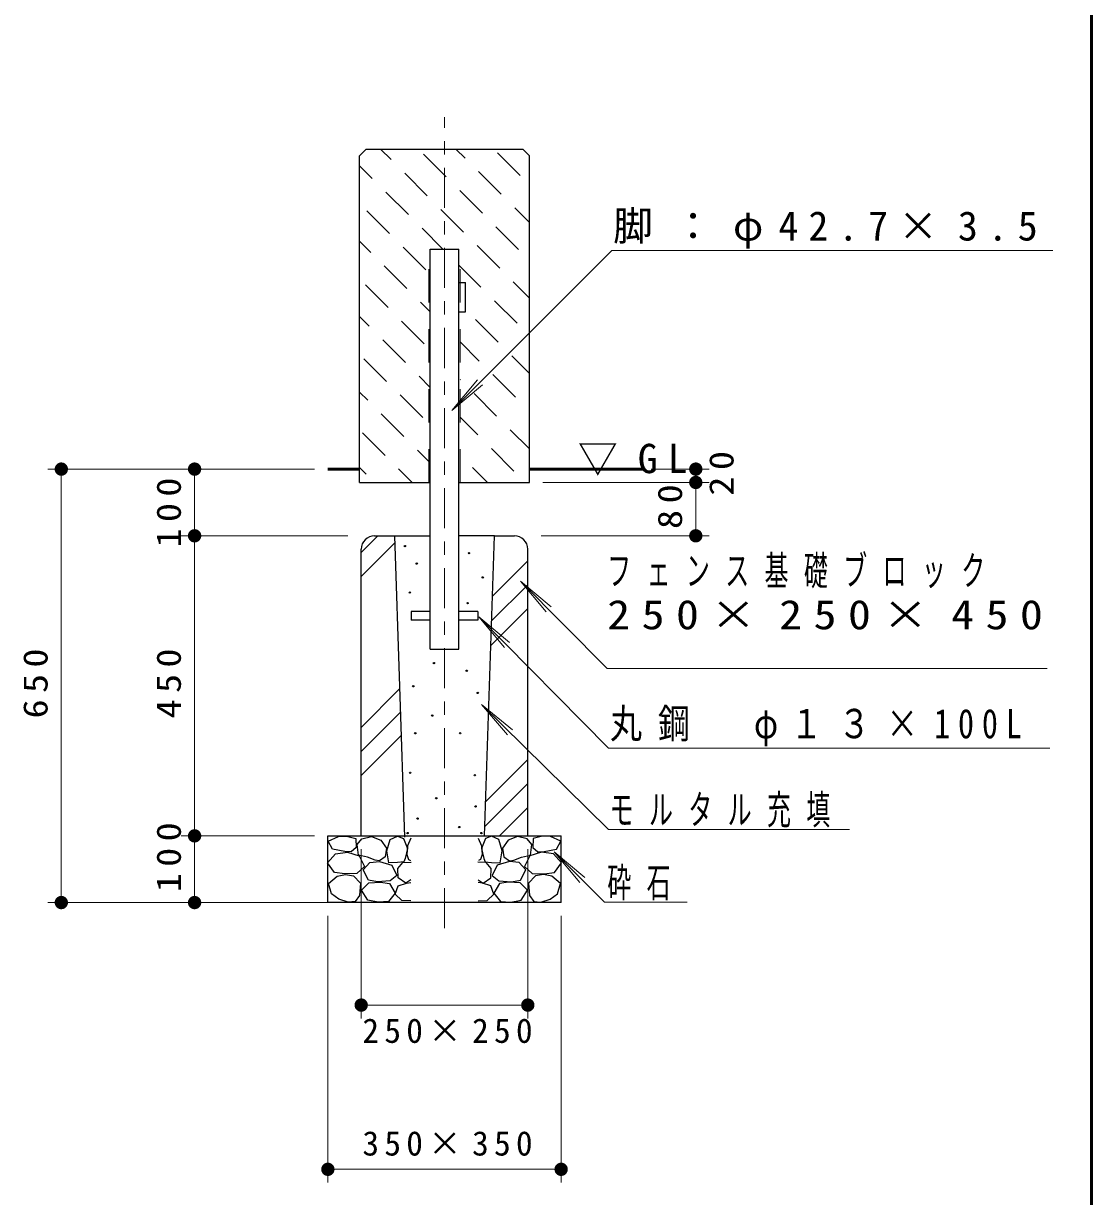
# Model space of a CAD drawing. Units: millimetres on the paper, with parts at other scales. Extents: x -385 to 0, y -594 to 267.
# Drawn here: x -80.1 to 0, y -548.5 to -460.5 of the extents above; entities that cross this region are included whole.
import ezdxf

# ---------------------------------------------------------------- set-up
doc = ezdxf.new("R2010")
doc.units = ezdxf.units.MM
doc.linetypes.add('USER1', pattern=[4.5, 2.5, -2])
doc.linetypes.add('USER2', pattern=[6, 3, -1, 1, -1])
doc.layers.add('LY_1', color=7, linetype='Continuous', lineweight=25)
doc.styles.add('ＭＳ ゴシック', font='')
doc.styles.get('ＭＳ ゴシック').set_extended_font_data('MS Gothic')

# ---------------------------------------------------------------- blocks, each defined once
blk = doc.blocks.new('filled_dot')
at = {"color": 0, "linetype": 'Continuous', "lineweight": -2, "const_width": 1.25}
blk.add_lwpolyline([(-0.625, 0, 1), (0.625, 0, 1)], format="xyb", close=True, dxfattribs=at)

msp = doc.modelspace()

# ---------------------------------------------------------------- linework, layer by layer
at = {"layer": 'LY_1', "lineweight": 50}
for p, q in [((0, -594), (0, -327)), ((-57.296, -493.915), (-54.921, -493.915)), ((-42.171, -493.915), (-33.619, -493.915))]:
    msp.add_line(p, q, dxfattribs=at)
at = {"layer": 'LY_1', "linetype": 'USER2', "lineweight": 13}
msp.add_line((-48.546, -528.334), (-48.546, -467.533), dxfattribs=at)
at = {"layer": 'LY_1'}
for p, q in [((-54.421, -469.915), (-54.921, -470.415)), ((-54.921, -494.915), (-54.921, -470.415)), ((-54.421, -469.915), (-42.671, -469.915)), ((-42.671, -469.915), (-42.171, -470.415)), ((-42.171, -494.915), (-42.171, -470.415)), ((-49.616, -477.415), (-47.476, -477.415)), ((-49.616, -507.415), (-49.616, -477.415)), ((-47.476, -507.415), (-47.476, -477.415)), ((-47.476, -479.915), (-46.976, -479.915)), ((-46.976, -482.115), (-46.976, -479.915)), ((-47.476, -482.115), (-46.976, -482.115)), ((-54.921, -494.915), (-49.616, -494.915)), ((-47.476, -494.915), (-42.171, -494.915)), ((-53.796, -498.915), (-52.296, -498.915)), ((-52.296, -498.915), (-49.616, -498.915)), ((-52.296, -498.915), (-51.544, -521.515)), ((-44.796, -498.915), (-47.476, -498.915)), ((-45.546, -521.415), (-44.796, -498.915)), ((-44.796, -498.915), (-43.296, -498.915)), ((-54.796, -521.415), (-54.796, -499.915)), ((-42.296, -521.415), (-42.296, -499.915)), ((-49.616, -504.59), (-51.046, -504.59)), ((-51.046, -504.59), (-51.046, -505.24)), ((-46.046, -504.59), (-47.476, -504.59)), ((-46.046, -504.59), (-46.046, -505.24)), ((-49.616, -505.24), (-51.046, -505.24)), ((-46.046, -505.24), (-47.476, -505.24)), ((-49.616, -507.415), (-47.476, -507.415)), ((-57.296, -521.415), (-39.796, -521.415)), ((-57.296, -526.415), (-57.296, -521.415)), ((-39.796, -526.415), (-39.796, -521.415)), ((-39.796, -526.415), (-57.296, -526.415))]:
    msp.add_line(p, q, dxfattribs=at)
at = {"layer": 'LY_1', "lineweight": 13}
for p, q in [((-52.552, -470.707), (-53.344, -469.915)), ((-48.423, -472.008), (-50.12, -470.311)), ((-47.008, -470.594), (-47.687, -469.915)), ((-42.879, -471.895), (-44.576, -470.198)), ((-53.966, -472.121), (-54.921, -471.167)), ((-49.837, -473.422), (-51.534, -471.725)), ((-44.293, -473.309), (-45.99, -471.612)), ((-51.251, -474.836), (-52.948, -473.139)), ((-45.707, -474.723), (-47.404, -473.026)), ((-52.665, -476.251), (-54.362, -474.554)), ((-47.122, -476.137), (-48.819, -474.44)), ((-42.171, -475.431), (-43.275, -474.327)), ((-42.992, -477.438), (-44.689, -475.741)), ((-48.673, -477.415), (-50.233, -475.855)), ((-54.08, -477.665), (-54.921, -476.823)), ((-49.95, -478.966), (-51.647, -477.269)), ((-35.993, -477.526), (-47.99, -489.522)), ((-44.406, -478.853), (-46.103, -477.156)), ((-35.993, -477.526), (-2.899, -477.526)), ((-51.364, -480.38), (-53.061, -478.683)), ((-45.821, -480.267), (-47.476, -478.612)), ((-52.778, -481.794), (-54.476, -480.097)), ((-42.171, -481.088), (-43.388, -479.871)), ((-49.616, -482.128), (-50.346, -481.398)), ((-43.105, -482.982), (-44.802, -481.285)), ((-54.193, -483.208), (-54.921, -482.48)), ((-50.063, -484.51), (-51.76, -482.813)), ((-44.519, -484.396), (-46.216, -482.699)), ((-51.477, -485.924), (-53.174, -484.227)), ((-45.934, -485.811), (-47.376, -484.368)), ((-42.171, -486.745), (-43.501, -485.415)), ((-52.892, -487.338), (-54.589, -485.641)), ((-49.616, -487.785), (-50.459, -486.942)), ((-47.99, -489.522), (-46.061, -487.224)), ((-47.348, -487.225), (-47.376, -487.197)), ((-43.218, -488.526), (-44.915, -486.829)), ((-54.306, -488.752), (-54.921, -488.137)), ((-47.99, -489.522), (-45.691, -487.594)), ((-50.176, -490.053), (-51.873, -488.356)), ((-44.633, -489.94), (-46.33, -488.243)), ((-51.591, -491.467), (-53.288, -489.77)), ((-42.171, -489.573), (-42.2, -489.544)), ((-46.047, -491.354), (-47.376, -490.025)), ((-53.005, -492.882), (-54.702, -491.185)), ((-42.171, -492.402), (-43.614, -490.958)), ((-49.616, -493.442), (-50.572, -492.486)), ((-43.332, -494.07), (-45.029, -492.373)), ((-58.296, -493.915), (-78.296, -493.915)), ((-77.296, -526.415), (-77.296, -493.915)), ((-67.296, -498.915), (-67.296, -493.915)), ((-54.419, -494.296), (-54.921, -493.794)), ((-50.972, -494.915), (-51.986, -493.9)), ((-45.315, -494.915), (-46.443, -493.787)), ((-33.046, -493.915), (-28.693, -493.915)), ((-29.693, -493.915), (-29.693, -494.915)), ((-41.171, -494.915), (-28.693, -494.915)), ((-29.693, -494.915), (-29.693, -498.915)), ((-55.796, -498.915), (-68.296, -498.915)), ((-67.296, -521.415), (-67.296, -498.915)), ((-54.796, -500.174), (-53.537, -498.915)), ((-54.796, -501.97), (-52.278, -499.452)), ((-41.296, -498.915), (-28.693, -498.915)), ((-44.947, -503.435), (-42.296, -500.784)), ((-45.009, -505.293), (-42.296, -502.58)), ((-42.844, -502.305), (-40.927, -504.613)), ((-42.844, -502.305), (-40.555, -504.245)), ((-36.339, -508.874), (-42.844, -502.305)), ((-45.07, -507.151), (-42.296, -504.376)), ((-45.965, -504.981), (-44.051, -507.292)), ((-45.965, -504.981), (-43.679, -506.925)), ((-36.231, -514.844), (-45.965, -504.981)), ((-36.339, -508.874), (-3.339, -508.874)), ((-54.796, -513.284), (-51.914, -510.402)), ((-45.763, -511.557), (-43.817, -513.84)), ((-45.763, -511.557), (-43.45, -513.467)), ((-36.234, -520.937), (-45.763, -511.557)), ((-54.796, -515.08), (-51.856, -512.14)), ((-54.796, -516.876), (-51.798, -513.878)), ((-36.231, -514.844), (-3.129, -514.844)), ((-45.461, -518.854), (-42.296, -515.69)), ((-45.523, -520.712), (-42.296, -517.486)), ((-44.429, -521.415), (-42.296, -519.282)), ((-58.296, -521.415), (-68.296, -521.415)), ((-67.296, -526.415), (-67.296, -521.415)), ((-36.234, -520.937), (-18.156, -520.937)), ((-54.796, -522.415), (-54.796, -535.102)), ((-42.296, -522.415), (-42.296, -535.102)), ((-40.318, -522.604), (-38.391, -524.903)), ((-40.318, -522.604), (-38.021, -524.534)), ((-36.535, -526.392), (-40.318, -522.604)), ((-52.818, -526.415), (-78.296, -526.415)), ((-36.535, -526.392), (-30.331, -526.392)), ((-57.296, -527.415), (-57.296, -547.415)), ((-39.796, -527.415), (-39.796, -547.415)), ((-42.296, -534.102), (-54.796, -534.102)), ((-39.796, -546.415), (-57.296, -546.415))]:
    msp.add_line(p, q, dxfattribs=at)
at = {"layer": 'LY_1', "linetype": 'USER1', "lineweight": 13}
for p, q in [((-49.716, -494.915), (-49.716, -477.415)), ((-47.376, -494.915), (-47.376, -477.415))]:
    msp.add_line(p, q, dxfattribs=at)
at = {"layer": 'LY_1'}
for points in [[(-56.029, -522.59), (-56.946, -522.416), (-57.28, -521.822), (-56.5, -521.462), (-55.893, -521.425), (-55.187, -521.623), (-55.174, -522.28), (-55.546, -522.602)], [(-53.737, -523.246), (-54.332, -523.011), (-54.988, -522.862), (-55.088, -522.069), (-54.741, -521.648), (-54.022, -521.45), (-53.316, -521.747), (-52.895, -522.342), (-52.994, -522.986), (-53.415, -523.284)], [(-51.606, -523.37), (-52.065, -523.42), (-52.721, -523.445), (-52.87, -522.528), (-52.622, -521.698), (-52.065, -521.425), (-51.618, -521.611), (-51.334, -522.367), (-51.495, -523.122)], [(-45.486, -523.37), (-45.027, -523.42), (-44.371, -523.445), (-44.222, -522.528), (-44.47, -521.698), (-45.027, -521.425), (-45.473, -521.611), (-45.758, -522.367), (-45.597, -523.122)], [(-43.355, -523.246), (-42.76, -523.011), (-42.103, -522.862), (-42.004, -522.069), (-42.351, -521.648), (-43.07, -521.45), (-43.776, -521.747), (-44.197, -522.342), (-44.098, -522.986), (-43.677, -523.284)], [(-41.063, -522.59), (-40.146, -522.416), (-39.811, -521.822), (-40.592, -521.462), (-41.199, -521.425), (-41.905, -521.623), (-41.918, -522.28), (-41.546, -522.602)], [(-56.029, -524.262), (-56.797, -524.151), (-57.318, -523.432), (-56.723, -522.751), (-55.831, -522.627), (-54.951, -522.912), (-54.542, -523.717), (-55.125, -524.237)], [(-53.564, -524.857), (-54.245, -524.733), (-54.642, -523.953), (-54.158, -523.407), (-53.415, -523.333), (-52.486, -523.618), (-52.114, -524.386), (-52.622, -524.795)], [(-43.528, -524.857), (-42.847, -524.733), (-42.45, -523.953), (-42.934, -523.407), (-43.677, -523.333), (-44.606, -523.618), (-44.978, -524.386), (-44.47, -524.795)], [(-41.063, -524.262), (-40.295, -524.151), (-39.774, -523.432), (-40.369, -522.751), (-41.261, -522.627), (-42.141, -522.912), (-42.549, -523.717), (-41.967, -524.237)], [(-55.769, -526.381), (-56.475, -526.158), (-57.033, -525.761), (-57.256, -524.981), (-56.599, -524.448), (-55.975, -524.303), (-55.385, -524.411), (-54.84, -524.968), (-54.926, -525.885), (-55.249, -526.331)], [(-53.526, -526.394), (-54.307, -526.233), (-54.778, -525.477), (-54.22, -524.944), (-53.353, -524.895), (-52.672, -524.981), (-52.25, -525.712), (-52.746, -526.332)], [(-43.565, -526.394), (-42.785, -526.233), (-42.314, -525.477), (-42.872, -524.944), (-43.739, -524.895), (-44.42, -524.981), (-44.842, -525.712), (-44.346, -526.332)], [(-41.323, -526.381), (-40.617, -526.158), (-40.059, -525.761), (-39.836, -524.981), (-40.493, -524.448), (-41.117, -524.303), (-41.707, -524.411), (-42.252, -524.968), (-42.165, -525.885), (-41.843, -526.331)]]:
    msp.add_lwpolyline(points, close=True, dxfattribs=at)
for points in [[(-51.061, -521.586), (-51.321, -522.156), (-51.371, -522.813), (-51.247, -523.197), (-51.086, -523.259)], [(-46.031, -521.586), (-45.771, -522.156), (-45.721, -522.813), (-45.845, -523.197), (-46.006, -523.259)], [(-51.073, -524.721), (-51.457, -524.956), (-52.015, -524.56), (-52.052, -523.853), (-51.668, -523.42), (-51.049, -523.383)], [(-46.018, -524.721), (-45.634, -524.956), (-45.077, -524.56), (-45.04, -523.853), (-45.424, -523.42), (-46.043, -523.383)], [(-51.073, -526.282), (-51.755, -526.257), (-52.25, -525.786), (-52.027, -525.167), (-51.408, -524.956), (-51.073, -524.919)], [(-46.018, -526.282), (-45.337, -526.257), (-44.842, -525.786), (-45.065, -525.167), (-45.684, -524.956), (-46.018, -524.919)]]:
    msp.add_lwpolyline(points, dxfattribs=at)
for centre in [(-51.513, -499.689), (-46.718, -500.216), (-50.633, -501.002), (-45.675, -502.034), (-51.149, -503.171), (-46.812, -503.968), (-49.342, -508.455), (-46.873, -509.029), (-50.888, -510.201), (-46.05, -510.7), (-49.467, -512.396), (-50.739, -513.718), (-47.372, -513.718), (-51.122, -516.683), (-46.271, -516.867), (-49.163, -518.599), (-46.208, -519.203), (-50.564, -520.118), (-47.439, -520.75), (-51.313, -521.201), (-45.778, -521.201)]:
    msp.add_circle(centre, 0.05, dxfattribs=at)
for centre, start, end in [((-53.796, -499.915), 90, 180), ((-43.296, -499.915), 0, 90)]:
    msp.add_arc(centre, 1, start, end, dxfattribs=at)

# ---------------------------------------------------------------- block references
at = {"layer": 'LY_1', "lineweight": 13, "xscale": 0.4, "yscale": 0.4}
for p, rotation in [((-77.296, -493.915), 270), ((-67.296, -493.915), 270), ((-29.693, -493.915), 270), ((-29.693, -494.915), 90), ((-29.693, -494.915), 270), ((-67.296, -498.915), 270), ((-67.296, -498.915), 90), ((-29.693, -498.915), 90), ((-67.296, -521.415), 270), ((-67.296, -521.415), 90), ((-77.296, -526.415), 90), ((-67.296, -526.415), 90), ((-42.296, -534.102), 180), ((-39.796, -546.415), 180)]:
    msp.add_blockref('filled_dot', p, dxfattribs=dict(at, rotation=rotation))
for p in [(-54.796, -534.102), (-57.296, -546.415)]:
    msp.add_blockref('filled_dot', p, dxfattribs=at)

# ---------------------------------------------------------------- texts
at = {"layer": 'LY_1', "style": 'ＭＳ ゴシック'}
for s, insert, char_height, attachment_point in [('\\T1.5;脚：φ42.7×3.5', (-35.899, -477.376), 2.199, 7), ('\\T1.5;▽GL', (-38.546, -494.415), 2.199, 7), ('\\T1.64;\\W0.6;フェンス基礎ブロック', (-36.339, -500.424), 2.199, 1), ('\\T1.5;\\W1.15;250×250×450', (-36.339, -503.724), 2.199, 1), ('\\T1.5;\\W0.8;丸鋼\u3000φ１３×100L', (-36.129, -514.694), 2.199, 7), ('\\T1.64;\\W0.6;モルタル充填', (-36.156, -520.787), 2.199, 7), ('\\T1.64;\\W0.6;砕石', (-36.331, -526.242), 2.199, 7), ('\\T1.32;250×250', (-48.121, -535.102), 1.833, 2), ('\\T1.32;350×350', (-48.121, -545.415), 1.833, 8)]:
    msp.add_mtext(s, dxfattribs=dict(at, insert=insert, char_height=char_height, attachment_point=attachment_point))
at = {"layer": 'LY_1', "char_height": 1.833, "rotation": 90, "style": 'ＭＳ ゴシック'}
for s, insert, attachment_point in [('\\T1.34;\\W1.15;20', (-28.693, -493.987), 2), ('\\T1.33;\\W1.15;100', (-68.296, -496.935), 8), ('\\T1.34;\\W1.15;80', (-30.693, -496.487), 8), ('\\T1.33;\\W1.15;650', (-78.296, -509.75), 8), ('\\T1.33;\\W1.15;450', (-68.296, -509.75), 8), ('\\T1.33;\\W1.15;100', (-68.296, -522.784), 8)]:
    msp.add_mtext(s, dxfattribs=dict(at, insert=insert, attachment_point=attachment_point))

doc.saveas('drawing.dxf')
